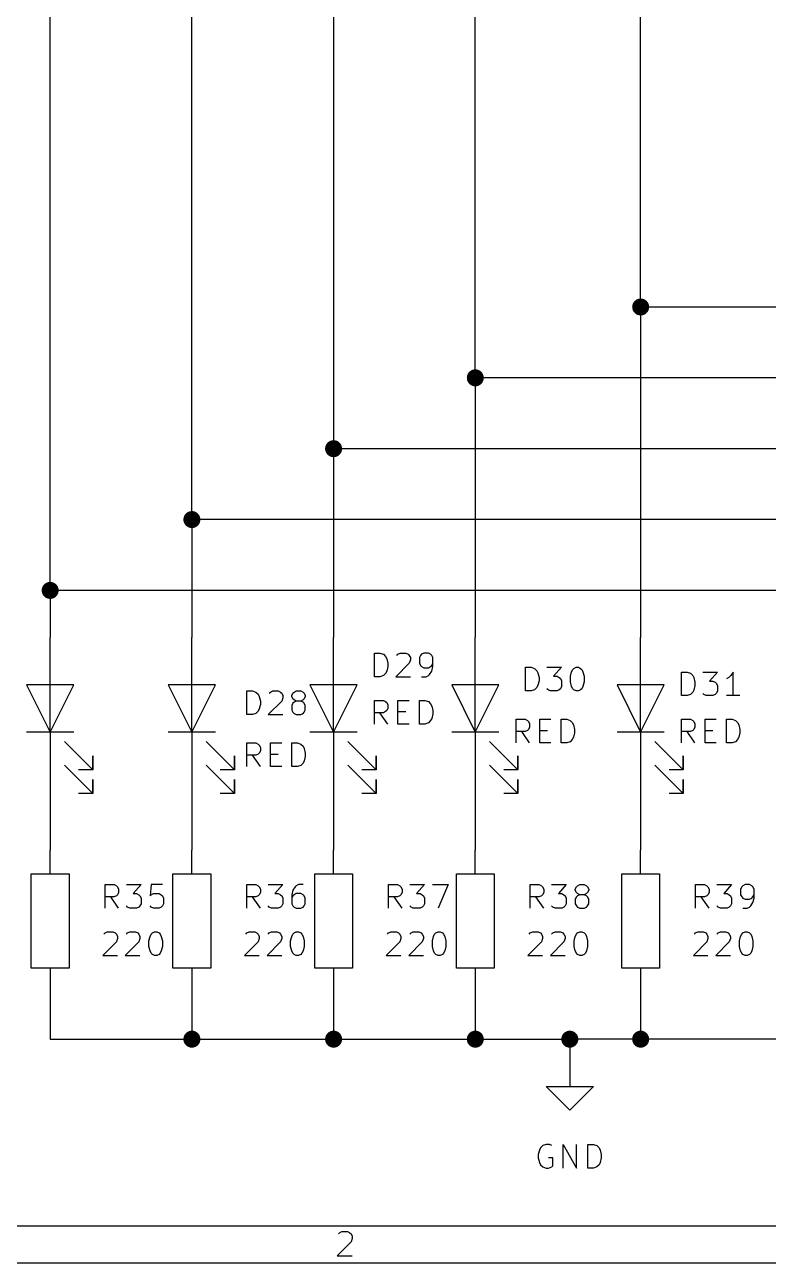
# Model space of a CAD drawing. Extents: x 0.4 to 11.3, y -7.9 to -0.4.
# Drawn here: x 2.696 to 4.27, y -7.874 to -5.253 of the extents above; entities that cross this region are included whole.
import ezdxf

# ---------------------------------------------------------------- set-up
doc = ezdxf.new("R2010")
doc.units = 0
doc.header["$MEASUREMENT"] = 0
for name, color, linetype in [('CYAN2', 4, 'CONTINUOUS'), ('GREEN3', 91, 'CONTINUOUS'), ('RED2', 1, 'CONTINUOUS')]:
    doc.layers.add(name, color=color, linetype=linetype)

msp = doc.modelspace()

# ---------------------------------------------------------------- linework, layer by layer
at = {"layer": 'CYAN2', "linetype": 'CONTINUOUS'}
for p, q in [((3.4363, -6.6328), (3.4363, -6.5828)), ((3.4363, -6.5828), (3.4482, -6.5828)), ((3.4363, -6.6328), (3.4363, -6.5828)), ((3.4363, -6.5828), (3.4482, -6.5828)), ((3.4482, -6.5828), (3.4553, -6.5852)), ((3.4482, -6.5828), (3.4553, -6.5852)), ((3.4553, -6.5852), (3.4601, -6.5899)), ((3.4553, -6.5852), (3.4601, -6.5899)), ((3.4601, -6.5899), (3.4625, -6.5947)), ((3.4601, -6.5899), (3.4625, -6.5947)), ((3.4625, -6.5947), (3.4649, -6.6042)), ((3.4625, -6.5947), (3.4649, -6.6042)), ((3.4649, -6.6042), (3.4649, -6.6114)), ((3.4649, -6.6042), (3.4649, -6.6114)), ((3.5101, -6.6042), (3.4815, -6.6328)), ((3.5101, -6.6042), (3.4815, -6.6328)), ((3.4839, -6.5876), (3.4863, -6.5852)), ((3.4839, -6.5876), (3.4863, -6.5852)), ((3.4863, -6.5852), (3.491, -6.5828)), ((3.4863, -6.5852), (3.491, -6.5828)), ((3.491, -6.5828), (3.5029, -6.5828)), ((3.491, -6.5828), (3.5029, -6.5828)), ((3.5029, -6.5828), (3.5077, -6.5852)), ((3.5029, -6.5828), (3.5077, -6.5852)), ((3.5077, -6.5852), (3.5101, -6.5876)), ((3.5077, -6.5852), (3.5101, -6.5876)), ((3.5101, -6.5876), (3.5125, -6.5923)), ((3.5101, -6.5876), (3.5125, -6.5923)), ((3.5125, -6.5971), (3.5101, -6.6042)), ((3.5125, -6.5971), (3.5101, -6.6042)), ((3.5125, -6.5923), (3.5125, -6.5971)), ((3.5125, -6.5923), (3.5125, -6.5971)), ((3.5339, -6.5876), (3.5315, -6.5923)), ((3.5339, -6.5876), (3.5315, -6.5923)), ((3.5315, -6.5923), (3.5315, -6.6042)), ((3.5315, -6.5923), (3.5315, -6.6042)), ((3.5315, -6.6042), (3.5339, -6.609)), ((3.5315, -6.6042), (3.5339, -6.609)), ((3.5363, -6.5852), (3.5339, -6.5876)), ((3.5363, -6.5852), (3.5339, -6.5876)), ((3.541, -6.5828), (3.5363, -6.5852)), ((3.541, -6.5828), (3.5363, -6.5852)), ((3.5506, -6.5828), (3.541, -6.5828)), ((3.5506, -6.5828), (3.541, -6.5828)), ((3.5553, -6.5852), (3.5506, -6.5828)), ((3.5553, -6.5852), (3.5506, -6.5828)), ((3.5577, -6.5876), (3.5553, -6.5852)), ((3.5577, -6.5876), (3.5553, -6.5852)), ((3.5601, -6.5923), (3.5577, -6.5876)), ((3.5601, -6.5923), (3.5577, -6.5876)), ((3.5577, -6.609), (3.5601, -6.6042)), ((3.5577, -6.609), (3.5601, -6.6042)), ((3.5601, -6.6114), (3.5601, -6.5923)), ((3.5601, -6.6114), (3.5601, -6.5923)), ((3.4482, -6.6328), (3.4363, -6.6328)), ((3.4482, -6.6328), (3.4363, -6.6328)), ((3.4553, -6.6304), (3.4482, -6.6328)), ((3.4553, -6.6304), (3.4482, -6.6328)), ((3.4601, -6.6257), (3.4553, -6.6304)), ((3.4601, -6.6257), (3.4553, -6.6304)), ((3.4625, -6.6209), (3.4601, -6.6257)), ((3.4625, -6.6209), (3.4601, -6.6257)), ((3.4649, -6.6114), (3.4625, -6.6209)), ((3.4649, -6.6114), (3.4625, -6.6209)), ((3.4815, -6.6328), (3.5125, -6.6328)), ((3.4815, -6.6328), (3.5125, -6.6328)), ((3.5339, -6.609), (3.5363, -6.6114)), ((3.5339, -6.609), (3.5363, -6.6114)), ((3.5363, -6.6114), (3.541, -6.6138)), ((3.5363, -6.6114), (3.541, -6.6138)), ((3.5363, -6.6328), (3.5458, -6.6328)), ((3.5363, -6.6328), (3.5458, -6.6328)), ((3.541, -6.6138), (3.5506, -6.6138)), ((3.541, -6.6138), (3.5506, -6.6138)), ((3.5458, -6.6328), (3.5506, -6.6304)), ((3.5458, -6.6328), (3.5506, -6.6304)), ((3.5506, -6.6138), (3.5553, -6.6114)), ((3.5506, -6.6138), (3.5553, -6.6114)), ((3.5506, -6.6304), (3.5529, -6.628)), ((3.5506, -6.6304), (3.5529, -6.628)), ((3.5529, -6.628), (3.5577, -6.6209)), ((3.5529, -6.628), (3.5577, -6.6209)), ((3.5553, -6.6114), (3.5577, -6.609)), ((3.5553, -6.6114), (3.5577, -6.609)), ((3.5577, -6.6209), (3.5601, -6.6114)), ((3.5577, -6.6209), (3.5601, -6.6114)), ((3.7563, -6.6628), (3.7563, -6.6128)), ((3.7563, -6.6128), (3.7682, -6.6128)), ((3.7682, -6.6128), (3.7753, -6.6152)), ((3.7753, -6.6152), (3.7801, -6.6199)), ((3.7801, -6.6199), (3.7825, -6.6247)), ((3.7825, -6.6247), (3.7849, -6.6342)), ((3.8015, -6.6128), (3.8325, -6.6128)), ((3.8325, -6.6128), (3.8158, -6.6318)), ((3.8158, -6.6318), (3.8229, -6.6318)), ((3.8229, -6.6318), (3.8277, -6.6342)), ((3.8515, -6.6318), (3.8539, -6.6223)), ((3.8515, -6.6438), (3.8515, -6.6318)), ((3.8539, -6.6223), (3.8563, -6.6176)), ((3.8563, -6.6176), (3.8587, -6.6152)), ((3.8587, -6.6152), (3.8634, -6.6128)), ((3.8634, -6.6128), (3.8682, -6.6128)), ((3.8682, -6.6128), (3.8729, -6.6152)), ((3.8729, -6.6152), (3.8753, -6.6176)), ((3.8753, -6.6176), (3.8777, -6.6223)), ((3.8777, -6.6223), (3.8801, -6.6318)), ((3.8801, -6.6318), (3.8801, -6.6438)), ((4.0863, -6.6728), (4.0863, -6.6228)), ((4.0863, -6.6228), (4.0982, -6.6228)), ((4.0982, -6.6228), (4.1053, -6.6252)), ((4.1053, -6.6252), (4.1101, -6.6299)), ((4.1101, -6.6299), (4.1125, -6.6347)), ((4.1315, -6.6228), (4.1625, -6.6228)), ((4.1625, -6.6228), (4.1458, -6.6418)), ((4.191, -6.6299), (4.1863, -6.6347)), ((4.1958, -6.6228), (4.191, -6.6299)), ((4.1958, -6.6728), (4.1958, -6.6228)), ((3.7801, -6.6557), (3.7753, -6.6604)), ((3.7825, -6.6509), (3.7801, -6.6557)), ((3.7849, -6.6414), (3.7825, -6.6509)), ((3.7849, -6.6342), (3.7849, -6.6414)), ((3.8039, -6.6604), (3.8015, -6.658)), ((3.8277, -6.6342), (3.8301, -6.6366)), ((3.8301, -6.658), (3.8277, -6.6604)), ((3.8301, -6.6366), (3.8325, -6.6414)), ((3.8325, -6.6533), (3.8301, -6.658)), ((3.8325, -6.6414), (3.8325, -6.6533)), ((3.8539, -6.6533), (3.8515, -6.6438)), ((3.8563, -6.658), (3.8539, -6.6533)), ((3.8587, -6.6604), (3.8563, -6.658)), ((3.8753, -6.658), (3.8729, -6.6604)), ((3.8777, -6.6533), (3.8753, -6.658)), ((3.8801, -6.6438), (3.8777, -6.6533)), ((4.1125, -6.6347), (4.1149, -6.6442)), ((4.1149, -6.6514), (4.1125, -6.6609)), ((4.1149, -6.6442), (4.1149, -6.6514)), ((4.1458, -6.6418), (4.1529, -6.6418)), ((4.1529, -6.6418), (4.1577, -6.6442)), ((4.1577, -6.6442), (4.1601, -6.6466)), ((4.1601, -6.6466), (4.1625, -6.6514)), ((4.1625, -6.6514), (4.1625, -6.6633)), ((4.1863, -6.6347), (4.1815, -6.6371)), ((3.1663, -6.7128), (3.1663, -6.6628)), ((3.1663, -6.6628), (3.1782, -6.6628)), ((3.1663, -6.7128), (3.1663, -6.6628)), ((3.1663, -6.6628), (3.1782, -6.6628)), ((3.1782, -6.6628), (3.1853, -6.6652)), ((3.1782, -6.6628), (3.1853, -6.6652)), ((3.1853, -6.6652), (3.1901, -6.6699)), ((3.1853, -6.6652), (3.1901, -6.6699)), ((3.1901, -6.6699), (3.1925, -6.6747)), ((3.1901, -6.6699), (3.1925, -6.6747)), ((3.1925, -6.6747), (3.1949, -6.6842)), ((3.1925, -6.6747), (3.1949, -6.6842)), ((3.1949, -6.6842), (3.1949, -6.6914)), ((3.1949, -6.6842), (3.1949, -6.6914)), ((3.2401, -6.6842), (3.2115, -6.7128)), ((3.2401, -6.6842), (3.2115, -6.7128)), ((3.2139, -6.6676), (3.2163, -6.6652)), ((3.2139, -6.6676), (3.2163, -6.6652)), ((3.2163, -6.6652), (3.221, -6.6628)), ((3.2163, -6.6652), (3.221, -6.6628)), ((3.221, -6.6628), (3.2329, -6.6628)), ((3.221, -6.6628), (3.2329, -6.6628)), ((3.2329, -6.6628), (3.2377, -6.6652)), ((3.2329, -6.6628), (3.2377, -6.6652)), ((3.2377, -6.6652), (3.2401, -6.6676)), ((3.2377, -6.6652), (3.2401, -6.6676)), ((3.2401, -6.6676), (3.2425, -6.6723)), ((3.2401, -6.6676), (3.2425, -6.6723)), ((3.2425, -6.6771), (3.2401, -6.6842)), ((3.2425, -6.6771), (3.2401, -6.6842)), ((3.2425, -6.6723), (3.2425, -6.6771)), ((3.2425, -6.6723), (3.2425, -6.6771)), ((3.2615, -6.6723), (3.2639, -6.6676)), ((3.2615, -6.6723), (3.2639, -6.6676)), ((3.2615, -6.6747), (3.2615, -6.6723)), ((3.2615, -6.6747), (3.2615, -6.6723)), ((3.2639, -6.6795), (3.2615, -6.6747)), ((3.2639, -6.6795), (3.2615, -6.6747)), ((3.2639, -6.6676), (3.2663, -6.6652)), ((3.2639, -6.6676), (3.2663, -6.6652)), ((3.2663, -6.6818), (3.2639, -6.6795)), ((3.2663, -6.6818), (3.2639, -6.6795)), ((3.2663, -6.6652), (3.271, -6.6628)), ((3.2663, -6.6652), (3.271, -6.6628)), ((3.271, -6.6842), (3.2663, -6.6818)), ((3.271, -6.6842), (3.2663, -6.6818)), ((3.271, -6.6842), (3.2663, -6.6866)), ((3.271, -6.6842), (3.2663, -6.6866)), ((3.271, -6.6628), (3.2806, -6.6628)), ((3.271, -6.6628), (3.2806, -6.6628)), ((3.2806, -6.6842), (3.271, -6.6842)), ((3.2806, -6.6842), (3.271, -6.6842)), ((3.2806, -6.6628), (3.2853, -6.6652)), ((3.2806, -6.6628), (3.2853, -6.6652)), ((3.2853, -6.6818), (3.2806, -6.6842)), ((3.2853, -6.6818), (3.2806, -6.6842)), ((3.2853, -6.6866), (3.2806, -6.6842)), ((3.2853, -6.6866), (3.2806, -6.6842)), ((3.2853, -6.6652), (3.2877, -6.6676)), ((3.2853, -6.6652), (3.2877, -6.6676)), ((3.2877, -6.6795), (3.2853, -6.6818)), ((3.2877, -6.6795), (3.2853, -6.6818)), ((3.2877, -6.6676), (3.2901, -6.6723)), ((3.2877, -6.6676), (3.2901, -6.6723)), ((3.2901, -6.6747), (3.2877, -6.6795)), ((3.2901, -6.6747), (3.2877, -6.6795)), ((3.2901, -6.6723), (3.2901, -6.6747)), ((3.2901, -6.6723), (3.2901, -6.6747)), ((3.4363, -6.7328), (3.4363, -6.6828)), ((3.4363, -6.6828), (3.4553, -6.6828)), ((3.4363, -6.7328), (3.4363, -6.6828)), ((3.4363, -6.6828), (3.4553, -6.6828)), ((3.4553, -6.6828), (3.4601, -6.6852)), ((3.4553, -6.6828), (3.4601, -6.6852)), ((3.4601, -6.6852), (3.4625, -6.6876)), ((3.4601, -6.6852), (3.4625, -6.6876)), ((3.4863, -6.7328), (3.4863, -6.6828)), ((3.4863, -6.6828), (3.5101, -6.6828)), ((3.4863, -6.7328), (3.4863, -6.6828)), ((3.4863, -6.6828), (3.5101, -6.6828)), ((3.5315, -6.7328), (3.5315, -6.6828)), ((3.5315, -6.6828), (3.5434, -6.6828)), ((3.5315, -6.7328), (3.5315, -6.6828)), ((3.5315, -6.6828), (3.5434, -6.6828)), ((3.5434, -6.6828), (3.5506, -6.6852)), ((3.5434, -6.6828), (3.5506, -6.6852)), ((3.5506, -6.6852), (3.5553, -6.6899)), ((3.5506, -6.6852), (3.5553, -6.6899)), ((3.7682, -6.6628), (3.7563, -6.6628)), ((3.7753, -6.6604), (3.7682, -6.6628)), ((3.8087, -6.6628), (3.8039, -6.6604)), ((3.8229, -6.6628), (3.8087, -6.6628)), ((3.8277, -6.6604), (3.8229, -6.6628)), ((3.8634, -6.6628), (3.8587, -6.6604)), ((3.8682, -6.6628), (3.8634, -6.6628)), ((3.8729, -6.6604), (3.8682, -6.6628)), ((4.0982, -6.6728), (4.0863, -6.6728)), ((4.1053, -6.6704), (4.0982, -6.6728)), ((4.1101, -6.6657), (4.1053, -6.6704)), ((4.1125, -6.6609), (4.1101, -6.6657)), ((4.1339, -6.6704), (4.1315, -6.668)), ((4.1387, -6.6728), (4.1339, -6.6704)), ((4.1529, -6.6728), (4.1387, -6.6728)), ((4.1577, -6.6704), (4.1529, -6.6728)), ((4.1601, -6.668), (4.1577, -6.6704)), ((4.1625, -6.6633), (4.1601, -6.668)), ((4.2101, -6.6728), (4.1815, -6.6728)), ((3.1853, -6.7104), (3.1782, -6.7128)), ((3.1853, -6.7104), (3.1782, -6.7128)), ((3.1901, -6.7057), (3.1853, -6.7104)), ((3.1901, -6.7057), (3.1853, -6.7104)), ((3.1925, -6.7009), (3.1901, -6.7057)), ((3.1925, -6.7009), (3.1901, -6.7057)), ((3.1949, -6.6914), (3.1925, -6.7009)), ((3.1949, -6.6914), (3.1925, -6.7009)), ((3.2639, -6.689), (3.2615, -6.6938)), ((3.2639, -6.689), (3.2615, -6.6938)), ((3.2615, -6.6938), (3.2615, -6.7033)), ((3.2615, -6.6938), (3.2615, -6.7033)), ((3.2615, -6.7033), (3.2639, -6.708)), ((3.2615, -6.7033), (3.2639, -6.708)), ((3.2663, -6.6866), (3.2639, -6.689)), ((3.2663, -6.6866), (3.2639, -6.689)), ((3.2639, -6.708), (3.2663, -6.7104)), ((3.2639, -6.708), (3.2663, -6.7104)), ((3.2663, -6.7104), (3.271, -6.7128)), ((3.2663, -6.7104), (3.271, -6.7128)), ((3.2806, -6.7128), (3.2853, -6.7104)), ((3.2806, -6.7128), (3.2853, -6.7104)), ((3.2877, -6.689), (3.2853, -6.6866)), ((3.2877, -6.689), (3.2853, -6.6866)), ((3.2853, -6.7104), (3.2877, -6.708)), ((3.2853, -6.7104), (3.2877, -6.708)), ((3.2901, -6.6938), (3.2877, -6.689)), ((3.2901, -6.6938), (3.2877, -6.689)), ((3.2877, -6.708), (3.2901, -6.7033)), ((3.2877, -6.708), (3.2901, -6.7033)), ((3.2901, -6.7033), (3.2901, -6.6938)), ((3.2901, -6.7033), (3.2901, -6.6938)), ((3.4553, -6.709), (3.4363, -6.709)), ((3.4553, -6.709), (3.4363, -6.709)), ((3.4649, -6.7328), (3.4482, -6.709)), ((3.4649, -6.7328), (3.4482, -6.709)), ((3.4601, -6.7066), (3.4553, -6.709)), ((3.4601, -6.7066), (3.4553, -6.709)), ((3.4625, -6.7042), (3.4601, -6.7066)), ((3.4625, -6.7042), (3.4601, -6.7066)), ((3.4625, -6.6876), (3.4649, -6.6923)), ((3.4625, -6.6876), (3.4649, -6.6923)), ((3.4649, -6.6995), (3.4625, -6.7042)), ((3.4649, -6.6995), (3.4625, -6.7042)), ((3.4649, -6.6923), (3.4649, -6.6995)), ((3.4649, -6.6923), (3.4649, -6.6995)), ((3.4863, -6.7066), (3.5029, -6.7066)), ((3.4863, -6.7066), (3.5029, -6.7066)), ((3.5553, -6.6899), (3.5577, -6.6947)), ((3.5553, -6.6899), (3.5577, -6.6947)), ((3.5577, -6.6947), (3.5601, -6.7042)), ((3.5577, -6.6947), (3.5601, -6.7042)), ((3.5601, -6.7114), (3.5577, -6.7209)), ((3.5601, -6.7114), (3.5577, -6.7209)), ((3.5601, -6.7042), (3.5601, -6.7114)), ((3.5601, -6.7042), (3.5601, -6.7114)), ((3.1782, -6.7128), (3.1663, -6.7128)), ((3.1782, -6.7128), (3.1663, -6.7128)), ((3.2115, -6.7128), (3.2425, -6.7128)), ((3.2115, -6.7128), (3.2425, -6.7128)), ((3.271, -6.7128), (3.2806, -6.7128)), ((3.271, -6.7128), (3.2806, -6.7128)), ((3.5101, -6.7328), (3.4863, -6.7328)), ((3.5101, -6.7328), (3.4863, -6.7328)), ((3.5434, -6.7328), (3.5315, -6.7328)), ((3.5434, -6.7328), (3.5315, -6.7328)), ((3.5506, -6.7304), (3.5434, -6.7328)), ((3.5506, -6.7304), (3.5434, -6.7328)), ((3.5553, -6.7257), (3.5506, -6.7304)), ((3.5553, -6.7257), (3.5506, -6.7304)), ((3.5577, -6.7209), (3.5553, -6.7257)), ((3.5577, -6.7209), (3.5553, -6.7257)), ((3.7363, -6.7728), (3.7363, -6.7228)), ((3.7363, -6.7228), (3.7553, -6.7228)), ((3.7553, -6.7228), (3.7601, -6.7252)), ((3.7601, -6.7252), (3.7625, -6.7276)), ((3.7625, -6.7276), (3.7649, -6.7323)), ((3.7649, -6.7323), (3.7649, -6.7395)), ((3.7863, -6.7728), (3.7863, -6.7228)), ((3.7863, -6.7228), (3.8101, -6.7228)), ((3.8315, -6.7728), (3.8315, -6.7228)), ((3.8315, -6.7228), (3.8434, -6.7228)), ((3.8434, -6.7228), (3.8506, -6.7252)), ((3.8506, -6.7252), (3.8553, -6.7299)), ((3.8553, -6.7299), (3.8577, -6.7347)), ((3.8577, -6.7347), (3.8601, -6.7442)), ((4.0863, -6.7728), (4.0863, -6.7228)), ((4.0863, -6.7228), (4.1053, -6.7228)), ((4.1053, -6.7228), (4.1101, -6.7252)), ((4.1101, -6.7252), (4.1125, -6.7276)), ((4.1125, -6.7276), (4.1149, -6.7323)), ((4.1149, -6.7323), (4.1149, -6.7395)), ((4.1363, -6.7728), (4.1363, -6.7228)), ((4.1363, -6.7228), (4.1601, -6.7228)), ((4.1815, -6.7728), (4.1815, -6.7228)), ((4.1815, -6.7228), (4.1934, -6.7228)), ((4.1934, -6.7228), (4.2006, -6.7252)), ((4.2006, -6.7252), (4.2053, -6.7299)), ((4.2053, -6.7299), (4.2077, -6.7347)), ((4.2077, -6.7347), (4.2101, -6.7442)), ((3.7553, -6.749), (3.7363, -6.749)), ((3.7649, -6.7728), (3.7482, -6.749)), ((3.7601, -6.7466), (3.7553, -6.749)), ((3.7625, -6.7442), (3.7601, -6.7466)), ((3.7649, -6.7395), (3.7625, -6.7442)), ((3.7863, -6.7466), (3.8029, -6.7466)), ((3.8577, -6.7609), (3.8553, -6.7657)), ((3.8601, -6.7514), (3.8577, -6.7609)), ((3.8601, -6.7442), (3.8601, -6.7514)), ((4.1053, -6.749), (4.0863, -6.749)), ((4.1149, -6.7728), (4.0982, -6.749)), ((4.1101, -6.7466), (4.1053, -6.749)), ((4.1125, -6.7442), (4.1101, -6.7466)), ((4.1149, -6.7395), (4.1125, -6.7442)), ((4.1363, -6.7466), (4.1529, -6.7466)), ((4.2077, -6.7609), (4.2053, -6.7657)), ((4.2101, -6.7514), (4.2077, -6.7609)), ((4.2101, -6.7442), (4.2101, -6.7514)), ((3.1663, -6.8228), (3.1663, -6.7728)), ((3.1663, -6.7728), (3.1853, -6.7728)), ((3.1663, -6.8228), (3.1663, -6.7728)), ((3.1663, -6.7728), (3.1853, -6.7728)), ((3.1853, -6.7728), (3.1901, -6.7752)), ((3.1853, -6.7728), (3.1901, -6.7752)), ((3.1901, -6.7752), (3.1925, -6.7776)), ((3.1901, -6.7752), (3.1925, -6.7776)), ((3.1925, -6.7776), (3.1949, -6.7823)), ((3.1925, -6.7776), (3.1949, -6.7823)), ((3.1949, -6.7895), (3.1925, -6.7942)), ((3.1949, -6.7895), (3.1925, -6.7942)), ((3.1949, -6.7823), (3.1949, -6.7895)), ((3.1949, -6.7823), (3.1949, -6.7895)), ((3.2163, -6.8228), (3.2163, -6.7728)), ((3.2163, -6.7728), (3.2401, -6.7728)), ((3.2163, -6.8228), (3.2163, -6.7728)), ((3.2163, -6.7728), (3.2401, -6.7728)), ((3.2615, -6.8228), (3.2615, -6.7728)), ((3.2615, -6.7728), (3.2734, -6.7728)), ((3.2615, -6.8228), (3.2615, -6.7728)), ((3.2615, -6.7728), (3.2734, -6.7728)), ((3.2734, -6.7728), (3.2806, -6.7752)), ((3.2734, -6.7728), (3.2806, -6.7752)), ((3.2806, -6.7752), (3.2853, -6.7799)), ((3.2806, -6.7752), (3.2853, -6.7799)), ((3.2853, -6.7799), (3.2877, -6.7847)), ((3.2853, -6.7799), (3.2877, -6.7847)), ((3.2877, -6.7847), (3.2901, -6.7942)), ((3.2877, -6.7847), (3.2901, -6.7942)), ((3.8101, -6.7728), (3.7863, -6.7728)), ((3.8434, -6.7728), (3.8315, -6.7728)), ((3.8506, -6.7704), (3.8434, -6.7728)), ((3.8553, -6.7657), (3.8506, -6.7704)), ((4.1601, -6.7728), (4.1363, -6.7728)), ((4.1934, -6.7728), (4.1815, -6.7728)), ((4.2006, -6.7704), (4.1934, -6.7728)), ((4.2053, -6.7657), (4.2006, -6.7704)), ((3.1853, -6.799), (3.1663, -6.799)), ((3.1853, -6.799), (3.1663, -6.799)), ((3.1949, -6.8228), (3.1782, -6.799)), ((3.1949, -6.8228), (3.1782, -6.799)), ((3.1901, -6.7966), (3.1853, -6.799)), ((3.1901, -6.7966), (3.1853, -6.799)), ((3.1925, -6.7942), (3.1901, -6.7966)), ((3.1925, -6.7942), (3.1901, -6.7966)), ((3.2163, -6.7966), (3.2329, -6.7966)), ((3.2163, -6.7966), (3.2329, -6.7966)), ((3.2853, -6.8157), (3.2806, -6.8204)), ((3.2853, -6.8157), (3.2806, -6.8204)), ((3.2877, -6.8109), (3.2853, -6.8157)), ((3.2877, -6.8109), (3.2853, -6.8157)), ((3.2901, -6.8014), (3.2877, -6.8109)), ((3.2901, -6.8014), (3.2877, -6.8109)), ((3.2901, -6.7942), (3.2901, -6.8014)), ((3.2901, -6.7942), (3.2901, -6.8014)), ((3.2401, -6.8228), (3.2163, -6.8228)), ((3.2401, -6.8228), (3.2163, -6.8228)), ((3.2734, -6.8228), (3.2615, -6.8228)), ((3.2734, -6.8228), (3.2615, -6.8228)), ((3.2806, -6.8204), (3.2734, -6.8228)), ((3.2806, -6.8204), (3.2734, -6.8228)), ((2.8663, -7.1228), (2.8663, -7.0728)), ((2.8663, -7.0728), (2.8853, -7.0728)), ((2.8853, -7.0728), (2.8901, -7.0752)), ((2.8901, -7.0752), (2.8925, -7.0776)), ((2.8925, -7.0776), (2.8949, -7.0823)), ((2.9115, -7.0728), (2.9425, -7.0728)), ((2.9425, -7.0728), (2.9258, -7.0918)), ((2.9639, -7.0728), (2.9615, -7.0966)), ((2.9877, -7.0728), (2.9639, -7.0728)), ((3.1663, -7.1228), (3.1663, -7.0728)), ((3.1663, -7.0728), (3.1853, -7.0728)), ((3.1853, -7.0728), (3.1901, -7.0752)), ((3.1901, -7.0752), (3.1925, -7.0776)), ((3.1925, -7.0776), (3.1949, -7.0823)), ((3.2115, -7.0728), (3.2425, -7.0728)), ((3.2425, -7.0728), (3.2258, -7.0918)), ((3.2687, -7.0776), (3.2639, -7.0847)), ((3.271, -7.0752), (3.2687, -7.0776)), ((3.2758, -7.0728), (3.271, -7.0752)), ((3.2853, -7.0728), (3.2758, -7.0728)), ((3.4663, -7.1228), (3.4663, -7.0728)), ((3.4663, -7.0728), (3.4853, -7.0728)), ((3.4853, -7.0728), (3.4901, -7.0752)), ((3.4901, -7.0752), (3.4925, -7.0776)), ((3.4925, -7.0776), (3.4949, -7.0823)), ((3.5115, -7.0728), (3.5425, -7.0728)), ((3.5425, -7.0728), (3.5258, -7.0918)), ((3.5591, -7.0728), (3.5925, -7.0728)), ((3.5925, -7.0728), (3.571, -7.1228)), ((3.7663, -7.1228), (3.7663, -7.0728)), ((3.7663, -7.0728), (3.7853, -7.0728)), ((3.7853, -7.0728), (3.7901, -7.0752)), ((3.7901, -7.0752), (3.7925, -7.0776)), ((3.7925, -7.0776), (3.7949, -7.0823)), ((3.8115, -7.0728), (3.8425, -7.0728)), ((3.8425, -7.0728), (3.8258, -7.0918)), ((3.8615, -7.0823), (3.8639, -7.0776)), ((3.8639, -7.0776), (3.8663, -7.0752)), ((3.8663, -7.0752), (3.871, -7.0728)), ((3.871, -7.0728), (3.8806, -7.0728)), ((3.8806, -7.0728), (3.8853, -7.0752)), ((3.8853, -7.0752), (3.8877, -7.0776)), ((3.8877, -7.0776), (3.8901, -7.0823)), ((4.1163, -7.1228), (4.1163, -7.0728)), ((4.1163, -7.0728), (4.1353, -7.0728)), ((4.1353, -7.0728), (4.1401, -7.0752)), ((4.1401, -7.0752), (4.1425, -7.0776)), ((4.1425, -7.0776), (4.1449, -7.0823)), ((4.1615, -7.0728), (4.1925, -7.0728)), ((4.1925, -7.0728), (4.1758, -7.0918)), ((4.2139, -7.0776), (4.2115, -7.0823)), ((4.2163, -7.0752), (4.2139, -7.0776)), ((4.221, -7.0728), (4.2163, -7.0752)), ((4.2306, -7.0728), (4.221, -7.0728)), ((4.2353, -7.0752), (4.2306, -7.0728)), ((4.2377, -7.0776), (4.2353, -7.0752)), ((4.2401, -7.0823), (4.2377, -7.0776)), ((2.8853, -7.099), (2.8663, -7.099)), ((2.8949, -7.1228), (2.8782, -7.099)), ((2.8901, -7.0966), (2.8853, -7.099)), ((2.8925, -7.0942), (2.8901, -7.0966)), ((2.8949, -7.0895), (2.8925, -7.0942)), ((2.8949, -7.0823), (2.8949, -7.0895)), ((2.9258, -7.0918), (2.9329, -7.0918)), ((2.9329, -7.0918), (2.9377, -7.0942)), ((2.9377, -7.0942), (2.9401, -7.0966)), ((2.9401, -7.0966), (2.9425, -7.1014)), ((2.9425, -7.1014), (2.9425, -7.1133)), ((2.9615, -7.0966), (2.9639, -7.0942)), ((2.9639, -7.0942), (2.9687, -7.0918)), ((2.9687, -7.0918), (2.9806, -7.0918)), ((2.9806, -7.0918), (2.9853, -7.0942)), ((2.9853, -7.0942), (2.9877, -7.0966)), ((2.9877, -7.0966), (2.9901, -7.1014)), ((2.9901, -7.1014), (2.9901, -7.1133)), ((3.1853, -7.099), (3.1663, -7.099)), ((3.1949, -7.1228), (3.1782, -7.099)), ((3.1901, -7.0966), (3.1853, -7.099)), ((3.1925, -7.0942), (3.1901, -7.0966)), ((3.1949, -7.0895), (3.1925, -7.0942)), ((3.1949, -7.0823), (3.1949, -7.0895)), ((3.2258, -7.0918), (3.2329, -7.0918)), ((3.2329, -7.0918), (3.2377, -7.0942)), ((3.2377, -7.0942), (3.2401, -7.0966)), ((3.2401, -7.0966), (3.2425, -7.1014)), ((3.2425, -7.1014), (3.2425, -7.1133)), ((3.2639, -7.0847), (3.2615, -7.0942)), ((3.2615, -7.0942), (3.2615, -7.1133)), ((3.2639, -7.0966), (3.2615, -7.1014)), ((3.2663, -7.0942), (3.2639, -7.0966)), ((3.271, -7.0918), (3.2663, -7.0942)), ((3.2806, -7.0918), (3.271, -7.0918)), ((3.2853, -7.0942), (3.2806, -7.0918)), ((3.2877, -7.0966), (3.2853, -7.0942)), ((3.2901, -7.1014), (3.2877, -7.0966)), ((3.2901, -7.1133), (3.2901, -7.1014)), ((3.4853, -7.099), (3.4663, -7.099)), ((3.4949, -7.1228), (3.4782, -7.099)), ((3.4901, -7.0966), (3.4853, -7.099)), ((3.4925, -7.0942), (3.4901, -7.0966)), ((3.4949, -7.0895), (3.4925, -7.0942)), ((3.4949, -7.0823), (3.4949, -7.0895)), ((3.5258, -7.0918), (3.5329, -7.0918)), ((3.5329, -7.0918), (3.5377, -7.0942)), ((3.5377, -7.0942), (3.5401, -7.0966)), ((3.5401, -7.0966), (3.5425, -7.1014)), ((3.5425, -7.1014), (3.5425, -7.1133)), ((3.7853, -7.099), (3.7663, -7.099)), ((3.7949, -7.1228), (3.7782, -7.099)), ((3.7901, -7.0966), (3.7853, -7.099)), ((3.7925, -7.0942), (3.7901, -7.0966)), ((3.7949, -7.0895), (3.7925, -7.0942)), ((3.7949, -7.0823), (3.7949, -7.0895)), ((3.8258, -7.0918), (3.8329, -7.0918)), ((3.8329, -7.0918), (3.8377, -7.0942)), ((3.8377, -7.0942), (3.8401, -7.0966)), ((3.8401, -7.0966), (3.8425, -7.1014)), ((3.8425, -7.1014), (3.8425, -7.1133)), ((3.8615, -7.0847), (3.8615, -7.0823)), ((3.8639, -7.0895), (3.8615, -7.0847)), ((3.8639, -7.099), (3.8615, -7.1038)), ((3.8615, -7.1038), (3.8615, -7.1133)), ((3.8663, -7.0918), (3.8639, -7.0895)), ((3.8663, -7.0966), (3.8639, -7.099)), ((3.871, -7.0942), (3.8663, -7.0918)), ((3.871, -7.0942), (3.8663, -7.0966)), ((3.8806, -7.0942), (3.871, -7.0942)), ((3.8853, -7.0918), (3.8806, -7.0942)), ((3.8853, -7.0966), (3.8806, -7.0942)), ((3.8877, -7.0895), (3.8853, -7.0918)), ((3.8877, -7.099), (3.8853, -7.0966)), ((3.8901, -7.0847), (3.8877, -7.0895)), ((3.8901, -7.1038), (3.8877, -7.099)), ((3.8901, -7.0823), (3.8901, -7.0847)), ((3.8901, -7.1133), (3.8901, -7.1038)), ((4.1353, -7.099), (4.1163, -7.099)), ((4.1449, -7.1228), (4.1282, -7.099)), ((4.1401, -7.0966), (4.1353, -7.099)), ((4.1425, -7.0942), (4.1401, -7.0966)), ((4.1449, -7.0895), (4.1425, -7.0942)), ((4.1449, -7.0823), (4.1449, -7.0895)), ((4.1758, -7.0918), (4.1829, -7.0918)), ((4.1829, -7.0918), (4.1877, -7.0942)), ((4.1877, -7.0942), (4.1901, -7.0966)), ((4.1901, -7.0966), (4.1925, -7.1014)), ((4.1925, -7.1014), (4.1925, -7.1133)), ((4.2115, -7.0823), (4.2115, -7.0942)), ((4.2115, -7.0942), (4.2139, -7.099)), ((4.2139, -7.099), (4.2163, -7.1014)), ((4.2163, -7.1014), (4.221, -7.1038)), ((4.221, -7.1038), (4.2306, -7.1038)), ((4.2306, -7.1038), (4.2353, -7.1014)), ((4.2353, -7.1014), (4.2377, -7.099)), ((4.2377, -7.099), (4.2401, -7.0942)), ((4.2377, -7.1109), (4.2401, -7.1014)), ((4.2401, -7.1014), (4.2401, -7.0823)), ((2.9139, -7.1204), (2.9115, -7.118)), ((2.9187, -7.1228), (2.9139, -7.1204)), ((2.9329, -7.1228), (2.9187, -7.1228)), ((2.9377, -7.1204), (2.9329, -7.1228)), ((2.9401, -7.118), (2.9377, -7.1204)), ((2.9425, -7.1133), (2.9401, -7.118)), ((2.9639, -7.1204), (2.9615, -7.118)), ((2.9687, -7.1228), (2.9639, -7.1204)), ((2.9806, -7.1228), (2.9687, -7.1228)), ((2.9853, -7.1204), (2.9806, -7.1228)), ((2.9877, -7.118), (2.9853, -7.1204)), ((2.9901, -7.1133), (2.9877, -7.118)), ((3.2139, -7.1204), (3.2115, -7.118)), ((3.2187, -7.1228), (3.2139, -7.1204)), ((3.2329, -7.1228), (3.2187, -7.1228)), ((3.2377, -7.1204), (3.2329, -7.1228)), ((3.2401, -7.118), (3.2377, -7.1204)), ((3.2425, -7.1133), (3.2401, -7.118)), ((3.2615, -7.1133), (3.2639, -7.118)), ((3.2639, -7.118), (3.2663, -7.1204)), ((3.2663, -7.1204), (3.271, -7.1228)), ((3.271, -7.1228), (3.2806, -7.1228)), ((3.2806, -7.1228), (3.2853, -7.1204)), ((3.2853, -7.1204), (3.2877, -7.118)), ((3.2877, -7.118), (3.2901, -7.1133)), ((3.5139, -7.1204), (3.5115, -7.118)), ((3.5187, -7.1228), (3.5139, -7.1204)), ((3.5329, -7.1228), (3.5187, -7.1228)), ((3.5377, -7.1204), (3.5329, -7.1228)), ((3.5401, -7.118), (3.5377, -7.1204)), ((3.5425, -7.1133), (3.5401, -7.118)), ((3.8139, -7.1204), (3.8115, -7.118)), ((3.8187, -7.1228), (3.8139, -7.1204)), ((3.8329, -7.1228), (3.8187, -7.1228)), ((3.8377, -7.1204), (3.8329, -7.1228)), ((3.8401, -7.118), (3.8377, -7.1204)), ((3.8425, -7.1133), (3.8401, -7.118)), ((3.8615, -7.1133), (3.8639, -7.118)), ((3.8639, -7.118), (3.8663, -7.1204)), ((3.8663, -7.1204), (3.871, -7.1228)), ((3.871, -7.1228), (3.8806, -7.1228)), ((3.8806, -7.1228), (3.8853, -7.1204)), ((3.8853, -7.1204), (3.8877, -7.118)), ((3.8877, -7.118), (3.8901, -7.1133)), ((4.1639, -7.1204), (4.1615, -7.118)), ((4.1687, -7.1228), (4.1639, -7.1204)), ((4.1829, -7.1228), (4.1687, -7.1228)), ((4.1877, -7.1204), (4.1829, -7.1228)), ((4.1901, -7.118), (4.1877, -7.1204)), ((4.1925, -7.1133), (4.1901, -7.118)), ((4.2163, -7.1228), (4.2258, -7.1228)), ((4.2258, -7.1228), (4.2306, -7.1204)), ((4.2306, -7.1204), (4.2329, -7.118)), ((4.2329, -7.118), (4.2377, -7.1109)), ((2.8639, -7.1776), (2.8663, -7.1752)), ((2.8663, -7.1752), (2.871, -7.1728)), ((2.871, -7.1728), (2.8829, -7.1728)), ((2.8829, -7.1728), (2.8877, -7.1752)), ((2.8877, -7.1752), (2.8901, -7.1776)), ((2.8901, -7.1776), (2.8925, -7.1823)), ((2.8925, -7.1823), (2.8925, -7.1871)), ((2.9115, -7.1776), (2.9139, -7.1752)), ((2.9139, -7.1752), (2.9187, -7.1728)), ((2.9187, -7.1728), (2.9306, -7.1728)), ((2.9306, -7.1728), (2.9353, -7.1752)), ((2.9353, -7.1752), (2.9377, -7.1776)), ((2.9377, -7.1776), (2.9401, -7.1823)), ((2.9401, -7.1823), (2.9401, -7.1871)), ((2.9591, -7.1918), (2.9615, -7.1823)), ((2.9615, -7.1823), (2.9639, -7.1776)), ((2.9639, -7.1776), (2.9663, -7.1752)), ((2.9663, -7.1752), (2.971, -7.1728)), ((2.971, -7.1728), (2.9758, -7.1728)), ((2.9758, -7.1728), (2.9806, -7.1752)), ((2.9806, -7.1752), (2.9829, -7.1776)), ((2.9829, -7.1776), (2.9853, -7.1823)), ((2.9853, -7.1823), (2.9877, -7.1918)), ((3.1639, -7.1776), (3.1663, -7.1752)), ((3.1663, -7.1752), (3.171, -7.1728)), ((3.171, -7.1728), (3.1829, -7.1728)), ((3.1829, -7.1728), (3.1877, -7.1752)), ((3.1877, -7.1752), (3.1901, -7.1776)), ((3.1901, -7.1776), (3.1925, -7.1823)), ((3.1925, -7.1823), (3.1925, -7.1871)), ((3.2115, -7.1776), (3.2139, -7.1752)), ((3.2139, -7.1752), (3.2187, -7.1728)), ((3.2187, -7.1728), (3.2306, -7.1728)), ((3.2306, -7.1728), (3.2353, -7.1752)), ((3.2353, -7.1752), (3.2377, -7.1776)), ((3.2377, -7.1776), (3.2401, -7.1823)), ((3.2401, -7.1823), (3.2401, -7.1871)), ((3.2591, -7.1918), (3.2615, -7.1823)), ((3.2615, -7.1823), (3.2639, -7.1776)), ((3.2639, -7.1776), (3.2663, -7.1752)), ((3.2663, -7.1752), (3.271, -7.1728)), ((3.271, -7.1728), (3.2758, -7.1728)), ((3.2758, -7.1728), (3.2806, -7.1752)), ((3.2806, -7.1752), (3.2829, -7.1776)), ((3.2829, -7.1776), (3.2853, -7.1823)), ((3.2853, -7.1823), (3.2877, -7.1918)), ((3.4639, -7.1776), (3.4663, -7.1752)), ((3.4663, -7.1752), (3.471, -7.1728)), ((3.471, -7.1728), (3.4829, -7.1728)), ((3.4829, -7.1728), (3.4877, -7.1752)), ((3.4877, -7.1752), (3.4901, -7.1776)), ((3.4901, -7.1776), (3.4925, -7.1823)), ((3.4925, -7.1823), (3.4925, -7.1871)), ((3.5115, -7.1776), (3.5139, -7.1752)), ((3.5139, -7.1752), (3.5187, -7.1728)), ((3.5187, -7.1728), (3.5306, -7.1728)), ((3.5306, -7.1728), (3.5353, -7.1752)), ((3.5353, -7.1752), (3.5377, -7.1776)), ((3.5377, -7.1776), (3.5401, -7.1823)), ((3.5401, -7.1823), (3.5401, -7.1871)), ((3.5591, -7.1918), (3.5615, -7.1823)), ((3.5615, -7.1823), (3.5639, -7.1776)), ((3.5639, -7.1776), (3.5663, -7.1752)), ((3.5663, -7.1752), (3.571, -7.1728)), ((3.571, -7.1728), (3.5758, -7.1728)), ((3.5758, -7.1728), (3.5806, -7.1752)), ((3.5806, -7.1752), (3.5829, -7.1776)), ((3.5829, -7.1776), (3.5853, -7.1823)), ((3.5853, -7.1823), (3.5877, -7.1918)), ((3.7639, -7.1776), (3.7663, -7.1752)), ((3.7663, -7.1752), (3.771, -7.1728)), ((3.771, -7.1728), (3.7829, -7.1728)), ((3.7829, -7.1728), (3.7877, -7.1752)), ((3.7877, -7.1752), (3.7901, -7.1776)), ((3.7901, -7.1776), (3.7925, -7.1823)), ((3.7925, -7.1823), (3.7925, -7.1871)), ((3.8115, -7.1776), (3.8139, -7.1752)), ((3.8139, -7.1752), (3.8187, -7.1728)), ((3.8187, -7.1728), (3.8306, -7.1728)), ((3.8306, -7.1728), (3.8353, -7.1752)), ((3.8353, -7.1752), (3.8377, -7.1776)), ((3.8377, -7.1776), (3.8401, -7.1823)), ((3.8401, -7.1823), (3.8401, -7.1871)), ((3.8591, -7.1918), (3.8615, -7.1823)), ((3.8615, -7.1823), (3.8639, -7.1776)), ((3.8639, -7.1776), (3.8663, -7.1752)), ((3.8663, -7.1752), (3.871, -7.1728)), ((3.871, -7.1728), (3.8758, -7.1728)), ((3.8758, -7.1728), (3.8806, -7.1752)), ((3.8806, -7.1752), (3.8829, -7.1776)), ((3.8829, -7.1776), (3.8853, -7.1823)), ((3.8853, -7.1823), (3.8877, -7.1918)), ((4.1139, -7.1776), (4.1163, -7.1752)), ((4.1163, -7.1752), (4.121, -7.1728)), ((4.121, -7.1728), (4.1329, -7.1728)), ((4.1329, -7.1728), (4.1377, -7.1752)), ((4.1377, -7.1752), (4.1401, -7.1776)), ((4.1401, -7.1776), (4.1425, -7.1823)), ((4.1425, -7.1823), (4.1425, -7.1871)), ((4.1615, -7.1776), (4.1639, -7.1752)), ((4.1639, -7.1752), (4.1687, -7.1728)), ((4.1687, -7.1728), (4.1806, -7.1728)), ((4.1806, -7.1728), (4.1853, -7.1752)), ((4.1853, -7.1752), (4.1877, -7.1776)), ((4.1877, -7.1776), (4.1901, -7.1823)), ((4.1901, -7.1823), (4.1901, -7.1871)), ((4.2091, -7.1918), (4.2115, -7.1823)), ((4.2115, -7.1823), (4.2139, -7.1776)), ((4.2139, -7.1776), (4.2163, -7.1752)), ((4.2163, -7.1752), (4.221, -7.1728)), ((4.221, -7.1728), (4.2258, -7.1728)), ((4.2258, -7.1728), (4.2306, -7.1752)), ((4.2306, -7.1752), (4.2329, -7.1776)), ((4.2329, -7.1776), (4.2353, -7.1823)), ((4.2353, -7.1823), (4.2377, -7.1918)), ((2.8901, -7.1942), (2.8615, -7.2228)), ((2.8925, -7.1871), (2.8901, -7.1942)), ((2.9377, -7.1942), (2.9091, -7.2228)), ((2.9401, -7.1871), (2.9377, -7.1942)), ((2.9591, -7.2038), (2.9591, -7.1918)), ((2.9615, -7.2133), (2.9591, -7.2038)), ((2.9877, -7.2038), (2.9853, -7.2133)), ((2.9877, -7.1918), (2.9877, -7.2038)), ((3.1901, -7.1942), (3.1615, -7.2228)), ((3.1925, -7.1871), (3.1901, -7.1942)), ((3.2377, -7.1942), (3.2091, -7.2228)), ((3.2401, -7.1871), (3.2377, -7.1942)), ((3.2591, -7.2038), (3.2591, -7.1918)), ((3.2615, -7.2133), (3.2591, -7.2038)), ((3.2877, -7.2038), (3.2853, -7.2133)), ((3.2877, -7.1918), (3.2877, -7.2038)), ((3.4901, -7.1942), (3.4615, -7.2228)), ((3.4925, -7.1871), (3.4901, -7.1942)), ((3.5377, -7.1942), (3.5091, -7.2228)), ((3.5401, -7.1871), (3.5377, -7.1942)), ((3.5591, -7.2038), (3.5591, -7.1918)), ((3.5615, -7.2133), (3.5591, -7.2038)), ((3.5877, -7.2038), (3.5853, -7.2133)), ((3.5877, -7.1918), (3.5877, -7.2038)), ((3.7901, -7.1942), (3.7615, -7.2228)), ((3.7925, -7.1871), (3.7901, -7.1942)), ((3.8377, -7.1942), (3.8091, -7.2228)), ((3.8401, -7.1871), (3.8377, -7.1942)), ((3.8591, -7.2038), (3.8591, -7.1918)), ((3.8615, -7.2133), (3.8591, -7.2038)), ((3.8877, -7.2038), (3.8853, -7.2133)), ((3.8877, -7.1918), (3.8877, -7.2038)), ((4.1401, -7.1942), (4.1115, -7.2228)), ((4.1425, -7.1871), (4.1401, -7.1942)), ((4.1877, -7.1942), (4.1591, -7.2228)), ((4.1901, -7.1871), (4.1877, -7.1942)), ((4.2091, -7.2038), (4.2091, -7.1918)), ((4.2115, -7.2133), (4.2091, -7.2038)), ((4.2377, -7.2038), (4.2353, -7.2133)), ((4.2377, -7.1918), (4.2377, -7.2038)), ((2.8615, -7.2228), (2.8925, -7.2228)), ((2.9091, -7.2228), (2.9401, -7.2228)), ((2.9639, -7.218), (2.9615, -7.2133)), ((2.9663, -7.2204), (2.9639, -7.218)), ((2.971, -7.2228), (2.9663, -7.2204)), ((2.9758, -7.2228), (2.971, -7.2228)), ((2.9806, -7.2204), (2.9758, -7.2228)), ((2.9829, -7.218), (2.9806, -7.2204)), ((2.9853, -7.2133), (2.9829, -7.218)), ((3.1615, -7.2228), (3.1925, -7.2228)), ((3.2091, -7.2228), (3.2401, -7.2228)), ((3.2639, -7.218), (3.2615, -7.2133)), ((3.2663, -7.2204), (3.2639, -7.218)), ((3.271, -7.2228), (3.2663, -7.2204)), ((3.2758, -7.2228), (3.271, -7.2228)), ((3.2806, -7.2204), (3.2758, -7.2228)), ((3.2829, -7.218), (3.2806, -7.2204)), ((3.2853, -7.2133), (3.2829, -7.218)), ((3.4615, -7.2228), (3.4925, -7.2228)), ((3.5091, -7.2228), (3.5401, -7.2228)), ((3.5639, -7.218), (3.5615, -7.2133)), ((3.5663, -7.2204), (3.5639, -7.218)), ((3.571, -7.2228), (3.5663, -7.2204)), ((3.5758, -7.2228), (3.571, -7.2228)), ((3.5806, -7.2204), (3.5758, -7.2228)), ((3.5829, -7.218), (3.5806, -7.2204)), ((3.5853, -7.2133), (3.5829, -7.218)), ((3.7615, -7.2228), (3.7925, -7.2228)), ((3.8091, -7.2228), (3.8401, -7.2228)), ((3.8639, -7.218), (3.8615, -7.2133)), ((3.8663, -7.2204), (3.8639, -7.218)), ((3.871, -7.2228), (3.8663, -7.2204)), ((3.8758, -7.2228), (3.871, -7.2228)), ((3.8806, -7.2204), (3.8758, -7.2228)), ((3.8829, -7.218), (3.8806, -7.2204)), ((3.8853, -7.2133), (3.8829, -7.218)), ((4.1115, -7.2228), (4.1425, -7.2228)), ((4.1591, -7.2228), (4.1901, -7.2228)), ((4.2139, -7.218), (4.2115, -7.2133)), ((4.2163, -7.2204), (4.2139, -7.218)), ((4.221, -7.2228), (4.2163, -7.2204)), ((4.2258, -7.2228), (4.221, -7.2228)), ((4.2306, -7.2204), (4.2258, -7.2228)), ((4.2329, -7.218), (4.2306, -7.2204)), ((4.2353, -7.2133), (4.2329, -7.218)), ((3.7929, -7.6252), (3.7881, -7.6299)), ((3.8, -7.6228), (3.7929, -7.6252)), ((3.8071, -7.6228), (3.8, -7.6228)), ((3.8119, -7.6252), (3.8071, -7.6228)), ((3.8357, -7.6728), (3.8357, -7.6228)), ((3.8357, -7.6228), (3.8643, -7.6728)), ((3.8643, -7.6728), (3.8643, -7.6228)), ((3.8881, -7.6728), (3.8881, -7.6228)), ((3.8881, -7.6228), (3.9, -7.6228)), ((3.9, -7.6228), (3.9071, -7.6252)), ((3.9071, -7.6252), (3.9119, -7.6299)), ((3.7857, -7.6347), (3.7833, -7.6442)), ((3.7833, -7.6442), (3.7833, -7.6514)), ((3.7833, -7.6514), (3.7857, -7.6609)), ((3.7881, -7.6299), (3.7857, -7.6347)), ((3.8143, -7.6514), (3.8048, -7.6514)), ((3.8143, -7.668), (3.8143, -7.6514)), ((3.9119, -7.6299), (3.9143, -7.6347)), ((3.9143, -7.6347), (3.9167, -7.6442)), ((3.9167, -7.6514), (3.9143, -7.6609)), ((3.9167, -7.6442), (3.9167, -7.6514)), ((3.7857, -7.6609), (3.7881, -7.6657)), ((3.7881, -7.6657), (3.7929, -7.6704)), ((3.7929, -7.6704), (3.8, -7.6728)), ((3.8, -7.6728), (3.8048, -7.6728)), ((3.8048, -7.6728), (3.8119, -7.6704)), ((3.8119, -7.6704), (3.8143, -7.668)), ((3.9, -7.6728), (3.8881, -7.6728)), ((3.9071, -7.6704), (3.9, -7.6728)), ((3.9119, -7.6657), (3.9071, -7.6704)), ((3.9143, -7.6609), (3.9119, -7.6657))]:
    msp.add_line(p, q, dxfattribs=at)
at = {"layer": 'GREEN3', "linetype": 'CONTINUOUS'}
for p, q in [((4, -5.85), (4, -4.8)), ((3.65, -6), (3.65, -4.9)), ((3.35, -5), (3.35, -6.15)), ((3.05, -6.3), (3.05, -5.1)), ((2.75, -6.45), (2.75, -5.2)), ((4, -5.85), (6.75, -5.85)), ((4, -5.85), (4, -6.55)), ((3.65, -6), (3.65, -6.55)), ((6.75, -6), (3.65, -6)), ((3.35, -6.15), (3.35, -6.55)), ((6.75, -6.15), (3.35, -6.15)), ((3.05, -6.3), (3.05, -6.55)), ((6.75, -6.3), (3.05, -6.3)), ((6.75, -6.45), (2.75, -6.45)), ((2.75, -6.45), (2.75, -6.55)), ((2.75, -6.85), (2.75, -7)), ((3.05, -6.85), (3.05, -7)), ((3.35, -6.85), (3.35, -7)), ((3.65, -6.85), (3.65, -7)), ((4, -6.85), (4, -7)), ((2.75, -7.3), (2.75, -7.4)), ((3.05, -7.3), (3.05, -7.4)), ((3.35, -7.3), (3.35, -7.4)), ((3.65, -7.3), (3.65, -7.4)), ((4, -7.3), (4, -7.4)), ((2.75, -7.4), (3.05, -7.4)), ((3.05, -7.4), (3.35, -7.4)), ((3.35, -7.4), (3.65, -7.4)), ((3.65, -7.4), (3.85, -7.4)), ((3.85, -7.4), (3.85, -7.45)), ((4, -7.4), (3.85, -7.4)), ((4.35, -7.4), (4, -7.4))]:
    msp.add_line(p, q, dxfattribs=at)
at = {"layer": 'GREEN3', "const_width": 0.018}
for points in [[(3.991, -5.85, 1), (4.009, -5.85, 1)], [(3.641, -6, 1), (3.659, -6, 1)], [(3.341, -6.15, 1), (3.359, -6.15, 1)], [(3.041, -6.3, 1), (3.059, -6.3, 1)], [(2.741, -6.45, 1), (2.759, -6.45, 1)], [(3.041, -7.4, 1), (3.059, -7.4, 1)], [(3.341, -7.4, 1), (3.359, -7.4, 1)], [(3.641, -7.4, 1), (3.659, -7.4, 1)], [(3.841, -7.4, 1), (3.859, -7.4, 1)], [(3.991, -7.4, 1), (4.009, -7.4, 1)]]:
    msp.add_lwpolyline(points, format="xyb", close=True, dxfattribs=at)
at = {"layer": 'RED2', "linetype": 'CONTINUOUS'}
for p, q in [((2.75, -6.65), (2.75, -6.55)), ((3.05, -6.65), (3.05, -6.55)), ((3.05, -6.65), (3.05, -6.55)), ((3.35, -6.65), (3.35, -6.55)), ((3.35, -6.65), (3.35, -6.55)), ((3.65, -6.65), (3.65, -6.55)), ((4, -6.65), (4, -6.55)), ((2.8, -6.65), (2.7, -6.65)), ((2.7, -6.65), (2.75, -6.75)), ((2.75, -6.75), (2.75, -6.65)), ((2.75, -6.75), (2.8, -6.65)), ((3.1, -6.65), (3, -6.65)), ((3, -6.65), (3.05, -6.75)), ((3.05, -6.75), (3.05, -6.65)), ((3.05, -6.75), (3.1, -6.65)), ((3.4, -6.65), (3.3, -6.65)), ((3.3, -6.65), (3.35, -6.75)), ((3.35, -6.75), (3.35, -6.65)), ((3.35, -6.75), (3.4, -6.65)), ((3.7, -6.65), (3.6, -6.65)), ((3.6, -6.65), (3.65, -6.75)), ((3.65, -6.75), (3.65, -6.65)), ((3.65, -6.75), (3.7, -6.65)), ((4.05, -6.65), (3.95, -6.65)), ((3.95, -6.65), (4, -6.75)), ((4, -6.75), (4, -6.65)), ((4, -6.75), (4.05, -6.65)), ((2.8, -6.75), (2.7, -6.75)), ((2.75, -6.75), (2.75, -6.85)), ((3.1, -6.75), (3, -6.75)), ((3.05, -6.75), (3.05, -6.85)), ((3.05, -6.75), (3.05, -6.85)), ((3.4, -6.75), (3.3, -6.75)), ((3.35, -6.75), (3.35, -6.85)), ((3.35, -6.75), (3.35, -6.85)), ((3.7, -6.75), (3.6, -6.75)), ((3.65, -6.75), (3.65, -6.85)), ((4.05, -6.75), (3.95, -6.75)), ((4, -6.75), (4, -6.85)), ((2.78, -6.77), (2.84, -6.83)), ((3.08, -6.77), (3.14, -6.83)), ((3.38, -6.77), (3.44, -6.83)), ((3.68, -6.77), (3.74, -6.83)), ((4.03, -6.77), (4.09, -6.83)), ((2.84, -6.83), (2.84, -6.8)), ((2.84, -6.8), (2.84, -6.83)), ((3.14, -6.83), (3.14, -6.8)), ((3.14, -6.8), (3.14, -6.83)), ((3.44, -6.83), (3.44, -6.8)), ((3.44, -6.8), (3.44, -6.83)), ((3.74, -6.83), (3.74, -6.8)), ((3.74, -6.8), (3.74, -6.83)), ((4.09, -6.83), (4.09, -6.8)), ((4.09, -6.8), (4.09, -6.83)), ((2.78, -6.82), (2.84, -6.88)), ((2.84, -6.83), (2.81, -6.83)), ((3.08, -6.82), (3.14, -6.88)), ((3.14, -6.83), (3.11, -6.83)), ((3.38, -6.82), (3.44, -6.88)), ((3.44, -6.83), (3.41, -6.83)), ((3.68, -6.82), (3.74, -6.88)), ((3.74, -6.83), (3.71, -6.83)), ((4.03, -6.82), (4.09, -6.88)), ((4.09, -6.83), (4.06, -6.83)), ((2.84, -6.88), (2.84, -6.85)), ((2.84, -6.85), (2.84, -6.88)), ((3.14, -6.88), (3.14, -6.85)), ((3.14, -6.85), (3.14, -6.88)), ((3.44, -6.88), (3.44, -6.85)), ((3.44, -6.85), (3.44, -6.88)), ((3.74, -6.88), (3.74, -6.85)), ((3.74, -6.85), (3.74, -6.88)), ((4.09, -6.88), (4.09, -6.85)), ((4.09, -6.85), (4.09, -6.88)), ((2.84, -6.88), (2.81, -6.88)), ((3.14, -6.88), (3.11, -6.88)), ((3.44, -6.88), (3.41, -6.88)), ((3.74, -6.88), (3.71, -6.88)), ((4.09, -6.88), (4.06, -6.88)), ((2.75, -7.05), (2.75, -7)), ((3.05, -7.05), (3.05, -7)), ((3.35, -7.05), (3.35, -7)), ((3.65, -7.05), (3.65, -7)), ((4, -7.05), (4, -7)), ((2.71, -7.25), (2.71, -7.05)), ((2.71, -7.05), (2.79, -7.05)), ((2.79, -7.05), (2.79, -7.25)), ((3.01, -7.25), (3.01, -7.05)), ((3.01, -7.05), (3.09, -7.05)), ((3.09, -7.05), (3.09, -7.25)), ((3.31, -7.25), (3.31, -7.05)), ((3.31, -7.05), (3.39, -7.05)), ((3.39, -7.05), (3.39, -7.25)), ((3.61, -7.25), (3.61, -7.05)), ((3.61, -7.05), (3.69, -7.05)), ((3.69, -7.05), (3.69, -7.25)), ((3.96, -7.25), (3.96, -7.05)), ((3.96, -7.05), (4.04, -7.05)), ((4.04, -7.05), (4.04, -7.25)), ((2.79, -7.25), (2.71, -7.25)), ((2.75, -7.25), (2.75, -7.3)), ((3.09, -7.25), (3.01, -7.25)), ((3.05, -7.25), (3.05, -7.3)), ((3.39, -7.25), (3.31, -7.25)), ((3.35, -7.25), (3.35, -7.3)), ((3.69, -7.25), (3.61, -7.25)), ((3.65, -7.25), (3.65, -7.3)), ((4.04, -7.25), (3.96, -7.25)), ((4, -7.25), (4, -7.3)), ((3.85, -7.45), (3.85, -7.5)), ((3.85, -7.55), (3.8, -7.5)), ((3.8, -7.5), (3.85, -7.5)), ((3.85, -7.5), (3.9, -7.5)), ((3.9, -7.5), (3.85, -7.55)), ((11.2206, -7.7956), (0.4724, -7.7956)), ((3.3601, -7.812), (3.3625, -7.8096)), ((3.3625, -7.8096), (3.3674, -7.8071)), ((3.3674, -7.8071), (3.3796, -7.8071)), ((3.3796, -7.8071), (3.3845, -7.8096)), ((3.3845, -7.8096), (3.3869, -7.812)), ((3.3869, -7.812), (3.3893, -7.8169)), ((3.3869, -7.8291), (3.3576, -7.8583)), ((3.3893, -7.8217), (3.3869, -7.8291)), ((3.3893, -7.8169), (3.3893, -7.8217)), ((3.3576, -7.8583), (3.3893, -7.8583)), ((11.2993, -7.8743), (0.3937, -7.8743))]:
    msp.add_line(p, q, dxfattribs=at)

doc.saveas('drawing.dxf')
